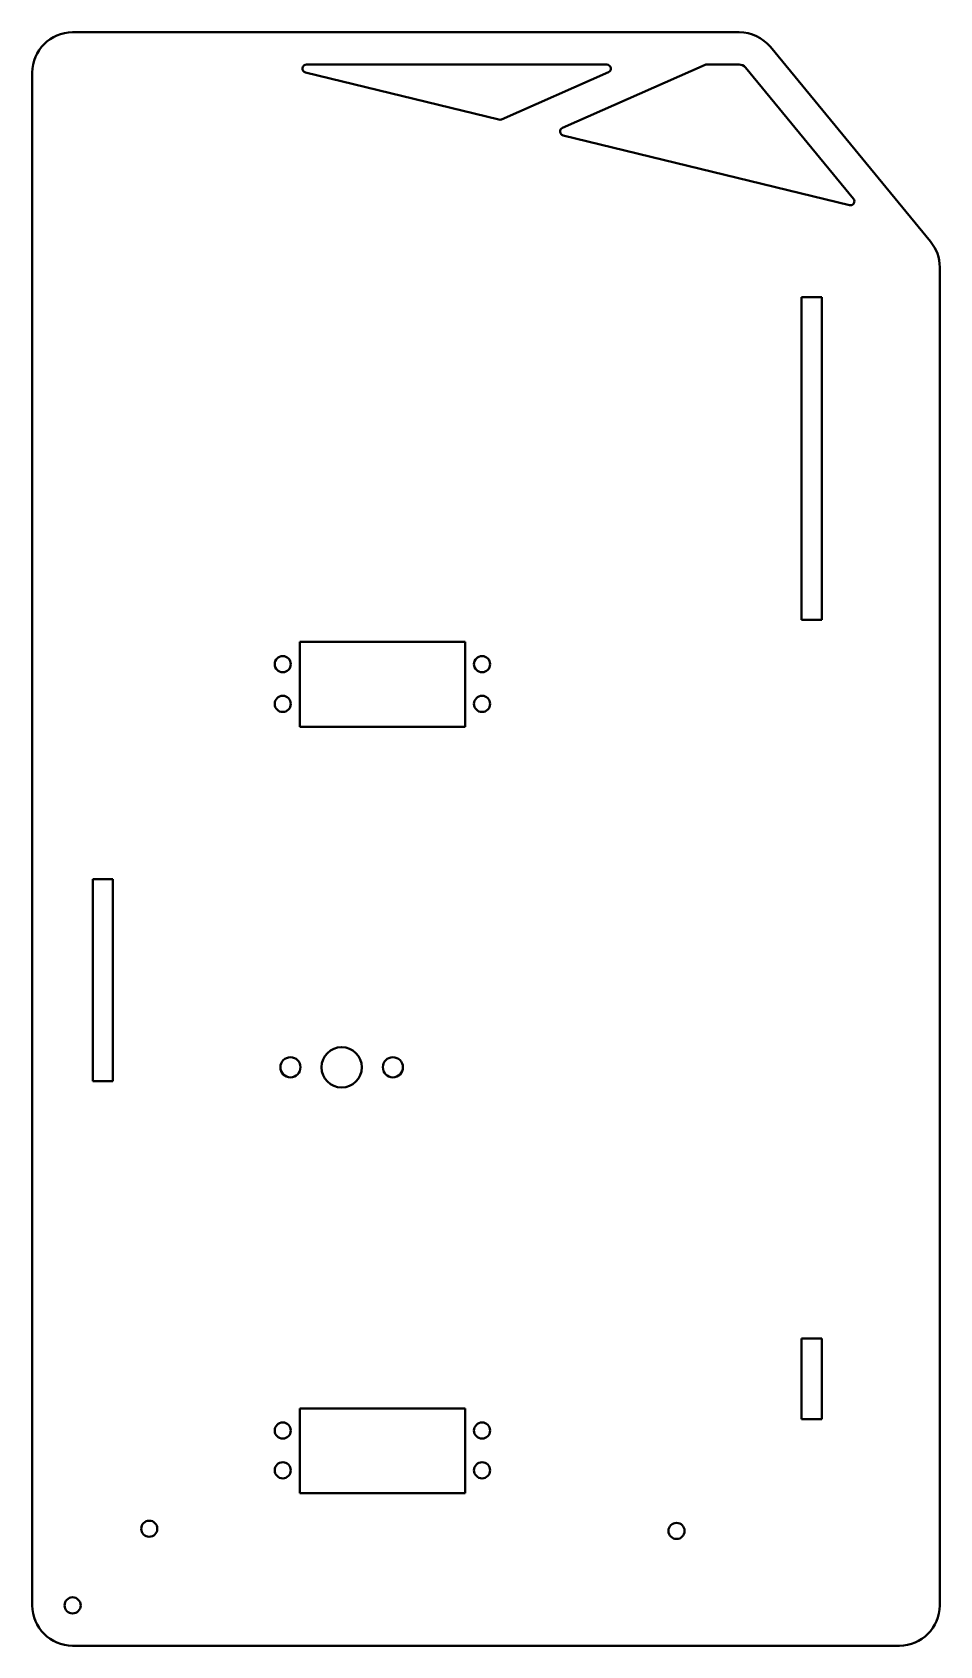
# Model space of a CAD drawing. Header units: millimetres. Extents: x -8.6 to 13.9, y -4.1 to 35.9.
import ezdxf

# ---------------------------------------------------------------- set-up
doc = ezdxf.new("R2010")
doc.units = ezdxf.units.MM
doc.layers.add('Visible', color=7, linetype='Continuous', lineweight=40)

msp = doc.modelspace()

# ---------------------------------------------------------------- linework, layer by layer
at = {"layer": 'Visible'}
for p, q in [((8.932, 35.913), (-7.596, 35.913)), ((9.704, 35.548), (13.676, 30.723)), ((-8.596, 34.913), (-8.596, -3.087)), ((2.97, 33.746), (-1.822, 34.916)), ((5.648, 35.113), (-1.798, 35.113)), ((5.688, 34.921), (3.034, 33.752)), ((8.088, 35.104), (4.55, 33.546)), ((8.932, 35.113), (8.129, 35.113)), ((9.086, 35.04), (11.764, 31.786)), ((11.663, 31.625), (4.566, 33.357)), ((13.904, 30.087), (13.904, -3.087)), ((10.477, 21.343), (10.477, 29.343)), ((10.977, 29.343), (10.477, 29.343)), ((10.977, 21.343), (10.977, 29.343)), ((10.977, 21.343), (10.477, 21.343)), ((-1.965, 20.797), (2.135, 20.797)), ((-1.965, 20.797), (-1.965, 18.697)), ((2.135, 20.797), (2.135, 18.697)), ((-1.965, 18.697), (2.135, 18.697)), ((-7.096, 14.913), (-7.096, 9.913)), ((-6.596, 14.913), (-7.096, 14.913)), ((-6.596, 14.913), (-6.596, 9.913)), ((-6.596, 9.913), (-7.096, 9.913)), ((10.477, 3.53), (10.477, 1.53)), ((10.977, 3.53), (10.477, 3.53)), ((10.977, 3.53), (10.977, 1.53)), ((-1.965, 1.797), (2.135, 1.797)), ((-1.965, 1.797), (-1.965, -0.303)), ((2.135, 1.797), (2.135, -0.303)), ((10.977, 1.53), (10.477, 1.53)), ((-1.965, -0.303), (2.135, -0.303)), ((12.904, -4.087), (-7.596, -4.087))]:
    msp.add_line(p, q, dxfattribs=at)
for centre, radius in [((-2.386, 20.247), 0.2), ((2.556, 20.247), 0.2), ((-2.386, 19.262), 0.2), ((2.556, 19.262), 0.2), ((-2.195, 10.253), 0.25), ((-0.925, 10.253), 0.5), ((0.345, 10.253), 0.25), ((-2.386, 1.247), 0.2), ((2.556, 1.247), 0.2), ((-2.386, 0.262), 0.2), ((2.556, 0.262), 0.2), ((-5.696, -1.187), 0.2), ((7.378, -1.241), 0.2), ((-7.596, -3.087), 0.2)]:
    msp.add_circle(centre, radius, dxfattribs=at)
for centre, radius, start, end in [((-7.596, 34.913), 1, 90, 180), ((8.932, 34.913), 1, 39.4582, 90), ((-1.798, 35.013), 0.1, 90, 256.2883), ((5.648, 35.013), 0.1, 293.7712, 90), ((8.129, 35.013), 0.1, 90, 113.7712), ((8.932, 34.913), 0.2, 39.4582, 90), ((2.993, 33.844), 0.1, 256.2883, 293.7712), ((4.59, 33.454), 0.1, 113.7712, 256.2883), ((11.687, 31.722), 0.1, 256.2883, 39.4582), ((12.904, 30.087), 1, 0, 39.4582), ((-7.596, -3.087), 1, 180, 270), ((12.904, -3.087), 1, 270, 0)]:
    msp.add_arc(centre, radius, start, end, dxfattribs=at)

doc.saveas('drawing.dxf')
